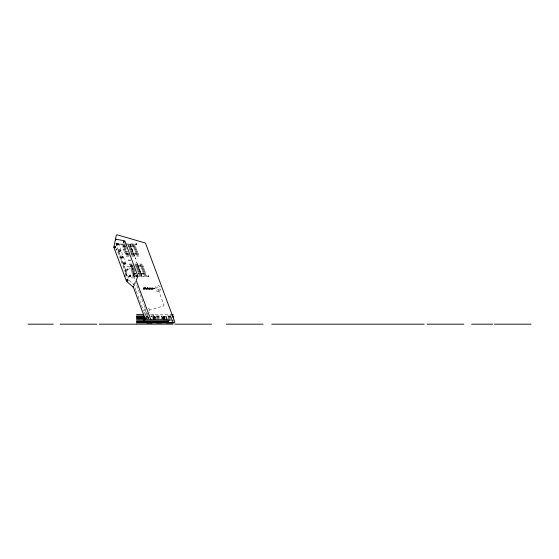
<?xml version="1.0" encoding="UTF-8"?>
<svg xmlns="http://www.w3.org/2000/svg" width="559" height="559" viewBox="0 0 559 559"><rect width="100%" height="100%" fill="white"/><g stroke="black" fill="none" stroke-linecap="round" stroke-linejoin="round"><path stroke-width="0.42" stroke-dasharray="2.79 2.1" d="M144.383 289.22L144.46 288.626M143.481 288.542L144.732 287.745L144.732 289.289L144.355 288.989M152.111 288.542L152.383 288.095M153.068 288.619L152.768 288.94M153.278 288.689C152.118 290.855 151.468 286.536 153.285 288.444M125.747 274.797L125.74 273.281A2.215 2.215 0 0 1 125.747 274.797L125.74 273.281L117.299 250.6L115.937 249.279A2.215 2.215 0 0 1 117.299 250.6L115.937 249.279M134.887 276.384L134.083 278.396L143.824 304.578M133.496 285.083L134.817 281.82M134.041 285.698L135.544 281.981M149.546 288.8L150.399 289.08L150.441 287.731L149.302 287.731L150.098 288.046L149.519 288.57L150.098 288.528M148.408 288.744L149.232 288.06L149.232 289.45L148.848 289.45L148.89 288.612M148.869 288.102L148.338 289.003L148.023 287.899L148.023 289.45L148.848 288.758M143.635 287.997L144.313 287.997M144.271 289.087L143.635 289.066M159.182 291.064L159.294 291.029A2.893 2.893 0 0 0 159.455 286.103A2.893 2.893 0 0 0 154.983 288.164A2.893 2.893 0 0 0 158.826 291.246M143.761 288.018L143.216 287.745L143.216 289.289L143.635 289.289L143.53 288.758M144.152 288.996L143.747 289.038M148.862 310.364L163.018 306.136M125.09 244.024L117.327 244.108L126.718 244.108M125.866 244.024L136.759 244.066L127.571 244.108M120.912 244.828L125.468 244.807M127.773 244.807L135.404 244.828M125.733 245.513L121.701 245.513L124.964 245.541M122.428 246.959L126.264 246.938M128.563 246.938L135.467 246.959M126.537 247.665L122.162 247.665M126.802 248.378L122.477 248.378M123.106 249.09L127.054 249.062M129.367 249.09L136.382 249.09M123.015 249.796L127.319 249.775M129.625 249.796L136.997 249.796M123.28 250.509L127.585 250.488M129.891 250.509L137.255 250.509M127.85 251.194L123.462 251.215M130.156 251.215L137.605 251.215M124.091 251.927L128.109 251.906M130.422 251.927L137.507 251.927M124.496 252.64L128.374 252.612M130.687 252.64L137.633 252.64M128.64 253.325L124.35 253.325L127.871 253.346M128.905 254.031L124.622 254.031L128.912 254.059M129.171 254.743L125.216 254.764M131.477 254.764L138.492 254.764M129.429 255.456L125.649 255.477M131.742 255.477L138.59 255.477M126.18 256.19L129.695 256.162M131.994 256.162L138.59 256.183M130.673 260.054L128.877 259.998M130.673 260.145L128.36 260.361M129.297 264.037L132.616 264.009M134.929 264.037L141.707 264.037M129.297 264.742L132.881 264.721M135.187 264.742L142.238 264.742M133.147 265.427L129.381 265.427L132.378 265.455M133.405 266.14L129.325 266.14L132.637 266.161M129.59 266.874L133.685 266.874M135.984 266.874L143.523 266.874M133.936 267.558L130.254 267.586M136.235 267.558L143.377 267.558M134.202 268.271L130.38 268.292M134.474 269.005L130.275 269.005M136.773 269.005L144.418 269.005M134.726 269.69L130.624 269.711M137.039 269.711L144.592 269.69M134.992 270.402L130.883 270.423M137.304 270.423L144.872 270.423M135.257 271.108L131.505 271.129M137.556 271.108L144.774 271.108M131.4 271.842L135.523 271.821M137.828 271.842L145.41 271.842M131.617 272.554L135.795 272.554M138.094 272.554L145.724 272.554M136.047 273.239L132.406 273.239L135.278 273.26M136.312 273.945L132.441 273.945L135.544 273.973M132.756 274.679L134.251 274.679M138.877 274.658L146.165 274.658M132.483 275.391L135.432 275.37M139.149 275.391L146.968 275.391M135.271 276.09L129.255 276.09L135.271 276.174M138.653 276.09L148.694 276.132L138.653 276.174M151.147 287.941L151.671 287.941L151.671 289.408L151.147 288.961M151.321 288.213L151.398 288.724M146.185 288.423L146.947 289.45L147.324 288.06L146.185 288.06L146.605 289.408L146.87 288.346L147.276 288.374M149.595 288.283L150.126 288.018L149.379 287.773M149.595 288.5L150.126 288.835L149.302 289.122L150.441 289.122L150.399 287.773M145.277 288.528L146.025 289.122L145.64 287.571L145.64 288.164M145.682 287.647L145.717 288.241L145.2 288.241L144.893 287.571L144.893 289.122L145.2 288.451L145.983 289.08L145.983 287.829M144.893 289.122L145.277 289.122M148.065 289.408L148.918 288.5L149.19 289.408M145.228 314.577L147.408 314.577M150.406 314.577L170.942 314.577L170.949 315.947M145.899 315.996L148.156 315.947M151.175 315.947L152.677 315.947M156.443 315.947L162.152 315.947M167.421 315.947L171.858 315.947M146.234 316.359L148.009 316.359M150.881 316.359L152.314 316.359M156.38 316.359L162.306 316.359M168.105 316.359L171.55 316.359M146.234 316.485L148.009 316.485M150.881 316.485L152.314 316.485M156.38 316.485L162.306 316.485M168.105 316.485L171.55 316.485M146.521 317.142L147.814 317.142M156.876 317.142L161.817 317.142M168.203 317.142L170.942 317.142M146.234 317.875L150.462 317.875M156.38 317.875L162.306 317.875M168.203 317.875L172.109 317.875M146.116 318.609L150.462 318.609M156.38 318.609L162.306 318.609M167.7 318.609L172.109 318.609M168.811 319.343L172.766 319.343L172.78 321.446M168.811 320.712L173.262 320.712M152.796 288.074L153.096 288.472M144.159 288.074L144.404 288.437M145.2 287.85L144.963 289.045M129.122 280.297L133.671 284.3L135.984 290.526M128.836 259.949L128.27 260.27M134.782 274.728L132.134 267.789L128.025 269.319A1.223 1.223 0 0 0 126.446 268.572A1.223 1.223 0 0 0 125.733 270.172L124.937 270.465L128.025 278.571M158.365 289.911L163.808 304.55M136.256 247.644L128.836 247.665M136.473 248.357L129.101 248.378M143.782 268.271L136.508 268.292M130.016 244.066L135.578 259.013L129.912 244.066M141.944 276.132L136.543 261.885L141.846 276.132M144.11 305.347L145.256 308.428M145.543 309.197L145.871 310.07M146.842 312.684L147.492 314.431M147.814 315.297L148.135 316.17M148.603 317.414L148.89 318.19M136.277 291.302L139.464 299.862M139.75 300.637L143.586 310.944M143.908 311.81L144.557 313.557M145.99 317.414L146.563 318.958M173.276 319.343L173.276 321.446M172.724 319.343L172.724 321.446M172.417 320.712L172.417 321.446M171.809 317.875L171.809 318.609M171.809 320.712L171.809 321.446M171.501 317.142L171.501 321.446M169.363 319.343L169.363 320.712M153.774 314.577L153.774 315.947M153.04 314.577L153.04 315.947M148.415 317.142L148.435 318.609M148.1 288.032L148.1 289.373M148.03 317.142L148.03 317.875M145.389 314.577L145.389 315.947M144.69 287.822L144.69 289.248M148.135 308.163A2.893 2.893 0 0 1 149.532 312.46M147.464 313.746A2.893 2.893 0 0 1 145.326 308.589M146.703 312.299A1.481 1.481 0 0 1 146.06 309.826M163.836 304.543A1.237 1.237 0 0 1 163.025 306.157M125.845 276.321A2.215 2.215 0 0 0 126.683 273.714L117.732 249.656A2.215 2.215 0 0 0 116.635 248.448M135.802 244.031C136.983 246.239 137.381 241.984 135.802 244.031M147.737 276.097C148.932 278.305 149.288 274.043 147.737 276.097M150.581 288.416L151.713 289.45L151.713 287.899L150.581 288.416M150.944 288.451L151.321 288.647L150.951 288.416M116.719 243.99C117.6 246.198 118.508 242.187 116.726 243.927M119.102 250.404C120.094 252.612 120.786 248.524 119.102 250.404M121.492 256.819C122.393 259.006 123.26 255.044 121.499 256.756M123.874 263.233C124.86 265.441 125.551 261.353 123.874 263.233M126.264 269.648C127.291 271.856 127.885 267.754 126.264 269.648M128.647 276.055C129.702 278.263 130.212 274.189 128.647 276.055M116.23 243.235L115.944 243.864L128.388 277.306L129.017 277.592L130.394 277.082L130.68 276.453L130.135 274.993L130.596 274.818L131.819 278.116L134.111 277.264L130.533 267.642L126.76 265.916L118.235 243.011L117.607 242.725L116.23 243.235M135.124 245.513L128.032 245.513L135.131 245.541M125.999 246.226L121.925 246.226L126.006 246.246M135.425 246.226L128.297 246.226L135.432 246.246M138.283 253.325L130.939 253.325L138.283 253.325M138.541 254.031L131.204 254.031L138.541 254.031M142.664 265.427L135.446 265.427L142.671 265.455M143.244 266.14L135.711 266.14L143.251 266.161M145.445 273.239L138.352 273.239L145.445 273.239M145.941 273.945L138.611 273.945L145.941 273.945M154.766 288.507L153.508 288.507L154.78 288.528M147.821 289.08L147.52 287.647L147.821 289.08M147.862 289.122L147.478 289.122L147.478 287.571L147.862 289.122M152.251 289.15A0.72 0.72 0 0 0 153.327 288.535A0.72 0.72 0 0 0 152.251 287.913A0.72 0.72 0 0 0 152.251 289.15M157.114 289.8A1.481 1.481 0 0 0 159.336 288.514A1.481 1.481 0 0 0 157.114 287.235A1.481 1.481 0 0 0 157.114 289.8M116.712 245.121A1.223 1.223 0 0 0 118.543 244.066A1.223 1.223 0 0 0 116.712 243.004A1.223 1.223 0 0 0 116.712 245.121M119.004 251.48A1.223 1.223 0 0 0 120.926 250.586A1.223 1.223 0 0 0 119.2 249.37A1.223 1.223 0 0 0 119.004 251.48M121.485 257.951A1.223 1.223 0 0 0 123.315 256.888A1.223 1.223 0 0 0 121.485 255.833A1.223 1.223 0 0 0 121.485 257.951M123.874 264.365A1.223 1.223 0 0 0 125.705 263.303A1.223 1.223 0 0 0 123.874 262.248A1.223 1.223 0 0 0 123.874 264.365M128.815 276.754A0.762 0.762 0 0 0 130.016 276.202A0.762 0.762 0 0 0 128.933 275.44A0.762 0.762 0 0 0 128.815 276.754M126.488 270.381A0.762 0.762 0 0 0 127.634 269.717A0.762 0.762 0 0 0 126.488 269.061A0.762 0.762 0 0 0 126.488 270.381M124.098 263.967A0.762 0.762 0 0 0 125.244 263.303A0.762 0.762 0 0 0 124.098 262.646A0.762 0.762 0 0 0 124.098 263.967M121.659 257.517A0.762 0.762 0 0 0 122.854 256.958A0.762 0.762 0 0 0 121.778 256.197A0.762 0.762 0 0 0 121.659 257.517M119.27 251.103A0.762 0.762 0 0 0 120.471 250.544A0.762 0.762 0 0 0 119.388 249.782A0.762 0.762 0 0 0 119.27 251.103M116.943 244.723A0.762 0.762 0 0 0 118.089 244.066A0.762 0.762 0 0 0 116.943 243.403A0.762 0.762 0 0 0 116.943 244.723"/><path stroke-width="0.84" d="M150.839 319.727L136.291 280.639A0.734 0.734 0 0 1 136.298 280.108L137.8 276.398A0.734 0.734 0 0 0 137.807 275.866L124.916 241.236A0.734 0.734 0 0 0 124.364 240.768L116.202 239.287A0.734 0.734 0 0 0 115.357 239.86L115.42 239.671M115.357 239.86L115.999 239.28M124.748 275.985L125.055 275.769A2.215 2.215 0 0 1 124.748 275.985L124.909 275.887M115.545 239.497L115.93 239.287M136.012 275.538L137.116 275.538L136.564 276.495L136.012 276.174M133.28 286.76L132.623 286.592A0.734 0.734 0 0 0 133.28 286.76L132.623 286.592M136.55 314.577L143.936 314.577M171.858 314.577L173.255 314.577M143.936 315.996L136.522 315.947M171.858 315.947L173.255 315.996M143.936 316.359L136.522 316.485M172.766 316.359L173.276 316.485M136.55 317.142L145.228 317.142M152.991 317.142L155.577 317.142M162.732 317.142L164.556 317.142M172.766 317.142L173.255 317.142M164.577 317.205L164.94 318.183L164.577 318.183M136.55 317.875L145.228 317.875M152.991 317.875L155.577 317.875M162.732 317.875L164.556 317.875M136.55 318.609L145.228 318.609M162.732 318.609L164.556 318.609M136.508 319.343L168.259 319.343L168.259 322.173L136.508 322.173M136.508 320.712L143.775 320.712M144.054 320.712L168.259 320.712M136.508 321.446L143.775 321.446M144.054 321.446L168.259 321.446M136.55 322.906L173.255 322.906M27.964 324.171L53.21 324.171M60.058 324.171L96.77 324.171M99.327 324.171L136.033 324.171M136.34 324.171L173.045 324.171M174.806 324.171L211.512 324.171M226.339 324.171L263.044 324.171M271.807 324.171L424.127 324.171M427.104 324.171L463.809 324.171M471.593 324.171L492.752 324.171M494.324 324.171L531.029 324.171M124.489 241.607L123.937 241.292L123.385 242.243M151.615 321.816L151.985 322.809L146.626 322.809L146.074 321.341M150.322 322.04L150.609 322.809M147.716 322.04L148.002 322.809M145.48 319.727L133.468 287.452A0.734 0.734 0 0 0 133.266 287.158L126.6 281.296A0.734 0.734 0 0 1 126.397 280.995L113.903 247.42A0.734 0.734 0 0 1 113.868 247.015L116.279 235.416A0.734 0.734 0 0 1 117.201 234.857L145.081 242.927A0.734 0.734 0 0 1 145.564 243.375L174.757 321.823A0.734 0.734 0 0 1 174.066 322.809L166.407 322.809L166.435 321.446M114.881 247.951L114.658 247.364A0.734 0.734 0 0 1 114.63 246.959M126.641 279.556L127.019 280.569A0.734 0.734 0 0 0 127.221 280.863M166.407 319.832L166.407 316.701L163.354 316.701L162.983 318.183L163.354 318.183L163.354 319.343M164.577 316.701L164.577 319.832M161.516 321.446L161.516 322.809L156.632 322.809L156.632 321.446M155.088 321.446L155.088 322.173M154.801 319.343L155.164 317.205L154.801 316.701L153.578 316.701L153.208 318.183L153.578 318.183L153.578 319.343M154.312 321.446L154.312 322.173M151.748 321.446L151.748 322.173M151.741 322.375L151.741 322.809M146.116 321.446L146.116 322.173M145.885 321.446L145.885 322.173M144.054 319.343L144.054 322.173M115.741 246.812L115.189 247.763L114.644 246.812M123.818 241.418A0.734 0.734 0 0 1 124.377 241.879M137.018 275.853A0.734 0.734 0 0 1 137.011 276.384M113.854 247.141L113.854 247.218M114.805 247.085C115.601 248.462 115.699 245.813 114.805 247.085M123.553 241.879C124.371 243.214 124.454 240.684 123.56 241.837M127.166 280.304C127.976 281.645 128.123 279.032 127.172 280.262M136.172 275.811C136.934 277.201 137.144 274.525 136.172 275.811M127.55 279.71L127.005 280.667L127.55 280.981L128.102 280.031L127.55 279.71"/></g></svg>
